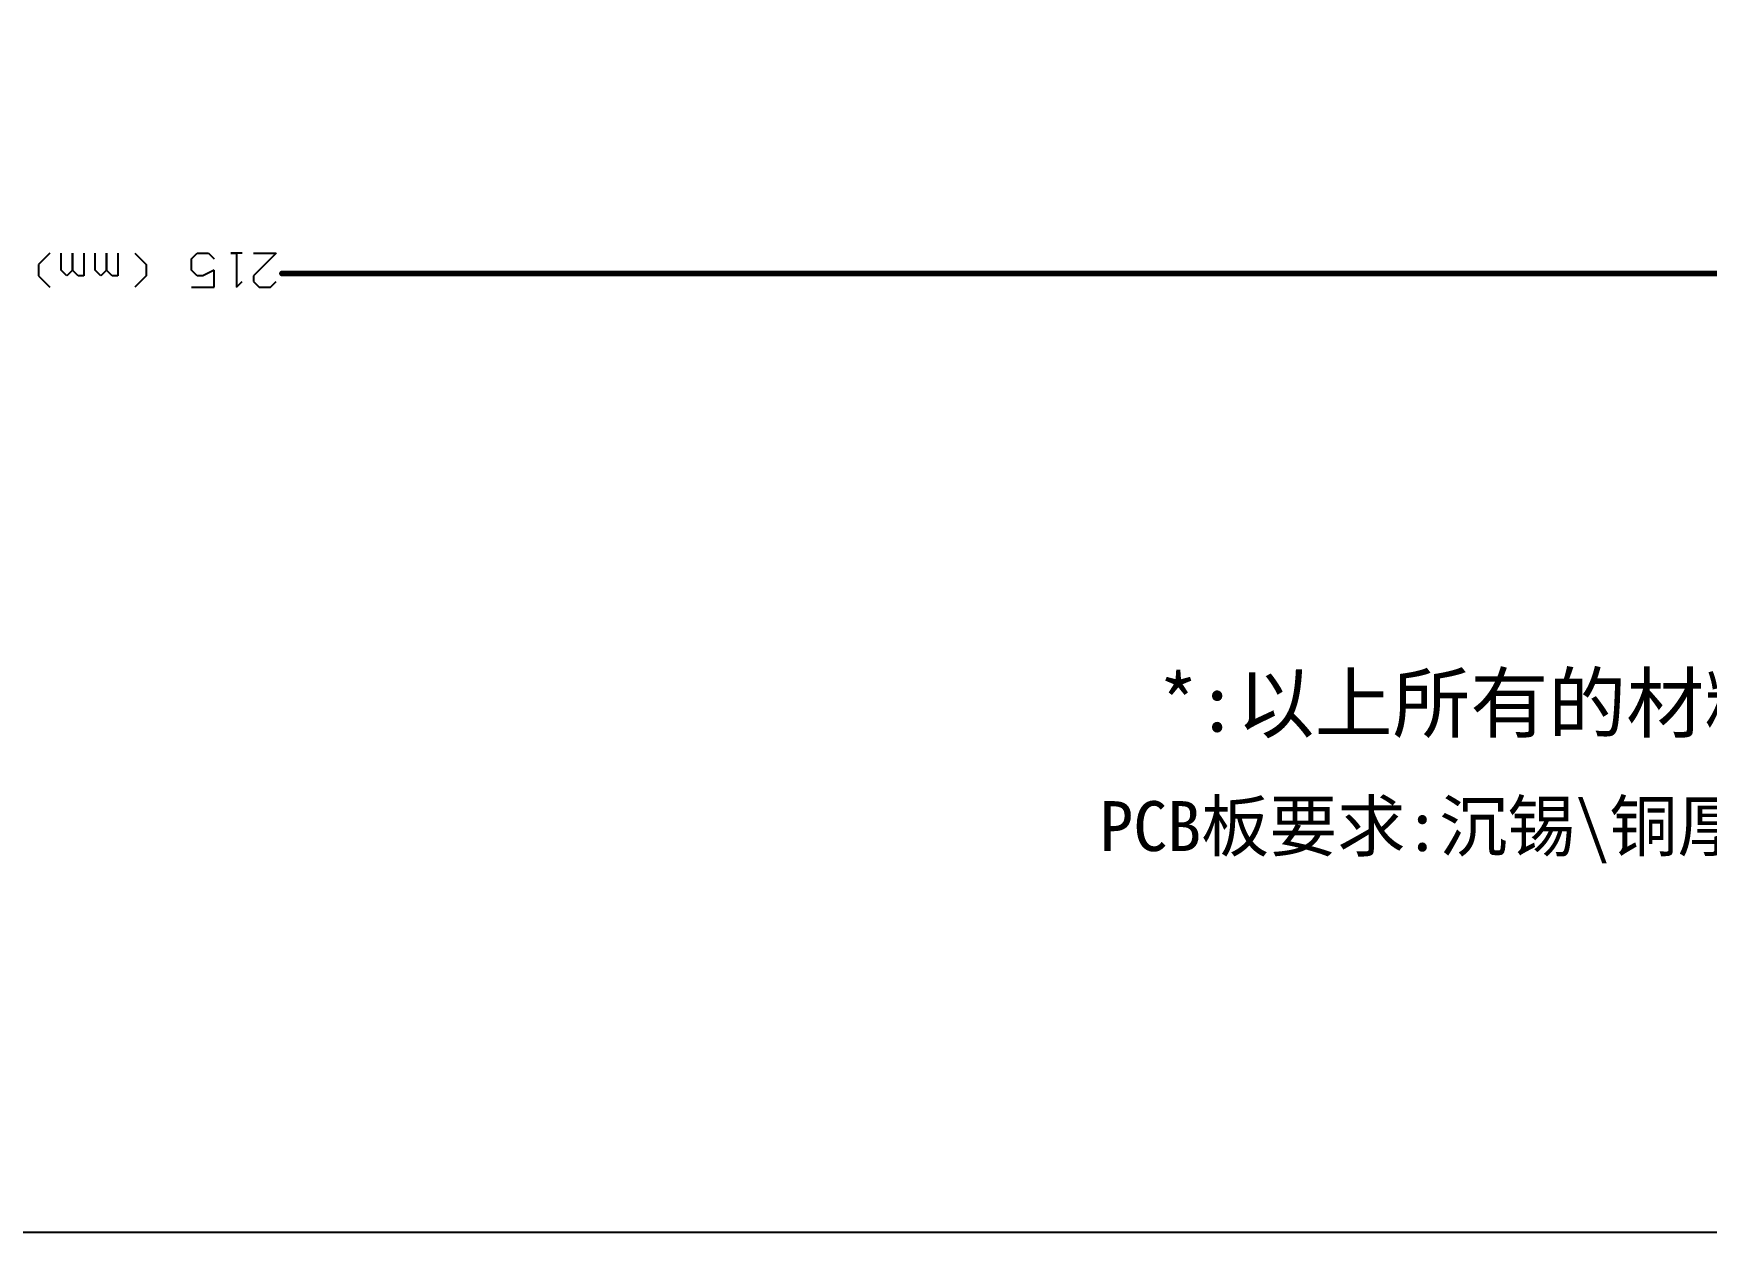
# Model space of a CAD drawing. Header units: millimetres. Extents: x 2043 to 2402, y 736 to 931.
# Drawn here: x 2186.1 to 2261.2, y 735.7 to 789.4 of the extents above; entities that cross this region are included whole.
import ezdxf

# ---------------------------------------------------------------- set-up
doc = ezdxf.new("R2010")
doc.units = ezdxf.units.MM
doc.styles.get("Standard").update_dxf_attribs({"font": '', "height": 0.8})
doc.styles.get('Standard').set_extended_font_data('SimHei')

msp = doc.modelspace()

# ---------------------------------------------------------------- linework, layer by layer
at = {"color": 7}
for p, q in [((2186.857, 779.582), (2186.349, 779.074)), ((2186.349, 779.074), (2186.349, 778.566)), ((2187.365, 778.82), (2187.365, 779.582)), ((2187.872, 778.82), (2187.872, 779.582)), ((2187.872, 779.582), (2187.872, 778.82)), ((2188.38, 779.582), (2188.38, 778.566)), ((2188.888, 778.82), (2188.888, 779.582)), ((2189.396, 778.82), (2189.396, 779.582)), ((2189.396, 779.582), (2189.396, 778.82)), ((2189.904, 779.582), (2189.904, 778.566)), ((2190.666, 779.582), (2191.173, 779.074)), ((2191.173, 779.074), (2191.173, 778.566)), ((2193.205, 779.328), (2193.459, 779.582)), ((2193.205, 778.82), (2193.205, 779.328)), ((2193.459, 779.582), (2193.966, 779.582)), ((2193.966, 779.582), (2194.22, 779.328)), ((2195.49, 779.582), (2194.982, 779.582)), ((2194.982, 779.582), (2195.236, 779.582)), ((2195.236, 779.582), (2195.236, 778.058)), ((2195.998, 779.582), (2197.013, 779.582)), ((2197.013, 779.582), (2195.998, 778.566)), ((2186.349, 778.566), (2186.857, 778.058)), ((2187.618, 778.566), (2187.365, 778.82)), ((2187.872, 778.82), (2187.618, 778.566)), ((2188.126, 778.566), (2187.872, 778.82)), ((2188.38, 778.566), (2188.126, 778.566)), ((2189.142, 778.566), (2188.888, 778.82)), ((2189.396, 778.82), (2189.142, 778.566)), ((2189.65, 778.566), (2189.396, 778.82)), ((2189.904, 778.566), (2189.65, 778.566)), ((2191.173, 778.566), (2190.666, 778.058)), ((2193.459, 778.566), (2193.205, 778.82)), ((2193.713, 778.566), (2193.459, 778.566)), ((2194.22, 778.82), (2193.713, 778.566)), ((2194.22, 778.058), (2194.22, 778.82)), ((2195.236, 778.058), (2195.49, 778.312)), ((2195.998, 778.566), (2195.998, 778.312)), ((2195.998, 778.312), (2196.252, 778.058)), ((2196.76, 778.058), (2197.013, 778.312)), ((2193.205, 778.058), (2194.22, 778.058)), ((2196.252, 778.058), (2196.76, 778.058))]:
    msp.add_line(p, q, dxfattribs=at)
at = {"linetype": 'Continuous'}
msp.add_lwpolyline([(2042.597, 930.921), (2401.653, 930.875), (2401.653, 735.65), (2042.597, 735.65)], close=True, dxfattribs=at)
at = {"color": 7, "const_width": 0.254}
msp.add_lwpolyline([(2299.029, 778.667), (2197.267, 778.667)], dxfattribs=at)
at = {"color": 7, "const_width": 0.127}
msp.add_lwpolyline([(2197.267, 778.604, 1), (2197.267, 778.731, 1)], format="xyb", close=True, dxfattribs=at)

# ---------------------------------------------------------------- texts
at = {"color": 7, "linetype": 'Continuous', "attachment_point": 1}
for s, insert, char_height, width in [('{\\fSimSun|b0|i0|c134|p2;*:以上所有的材料必须符合ROSH.}', (2236.596, 760.679), 2.56268, 82.45391), ('PCB板要求:沉锡\\\\铜厚1OZ\\\\FR4(双面板)\\\\板厚1.6mm;', (2233.927, 755), 2.23784, 79.91956)]:
    msp.add_mtext(s, dxfattribs=dict(at, insert=insert, char_height=char_height, width=width))

doc.saveas('drawing.dxf')
